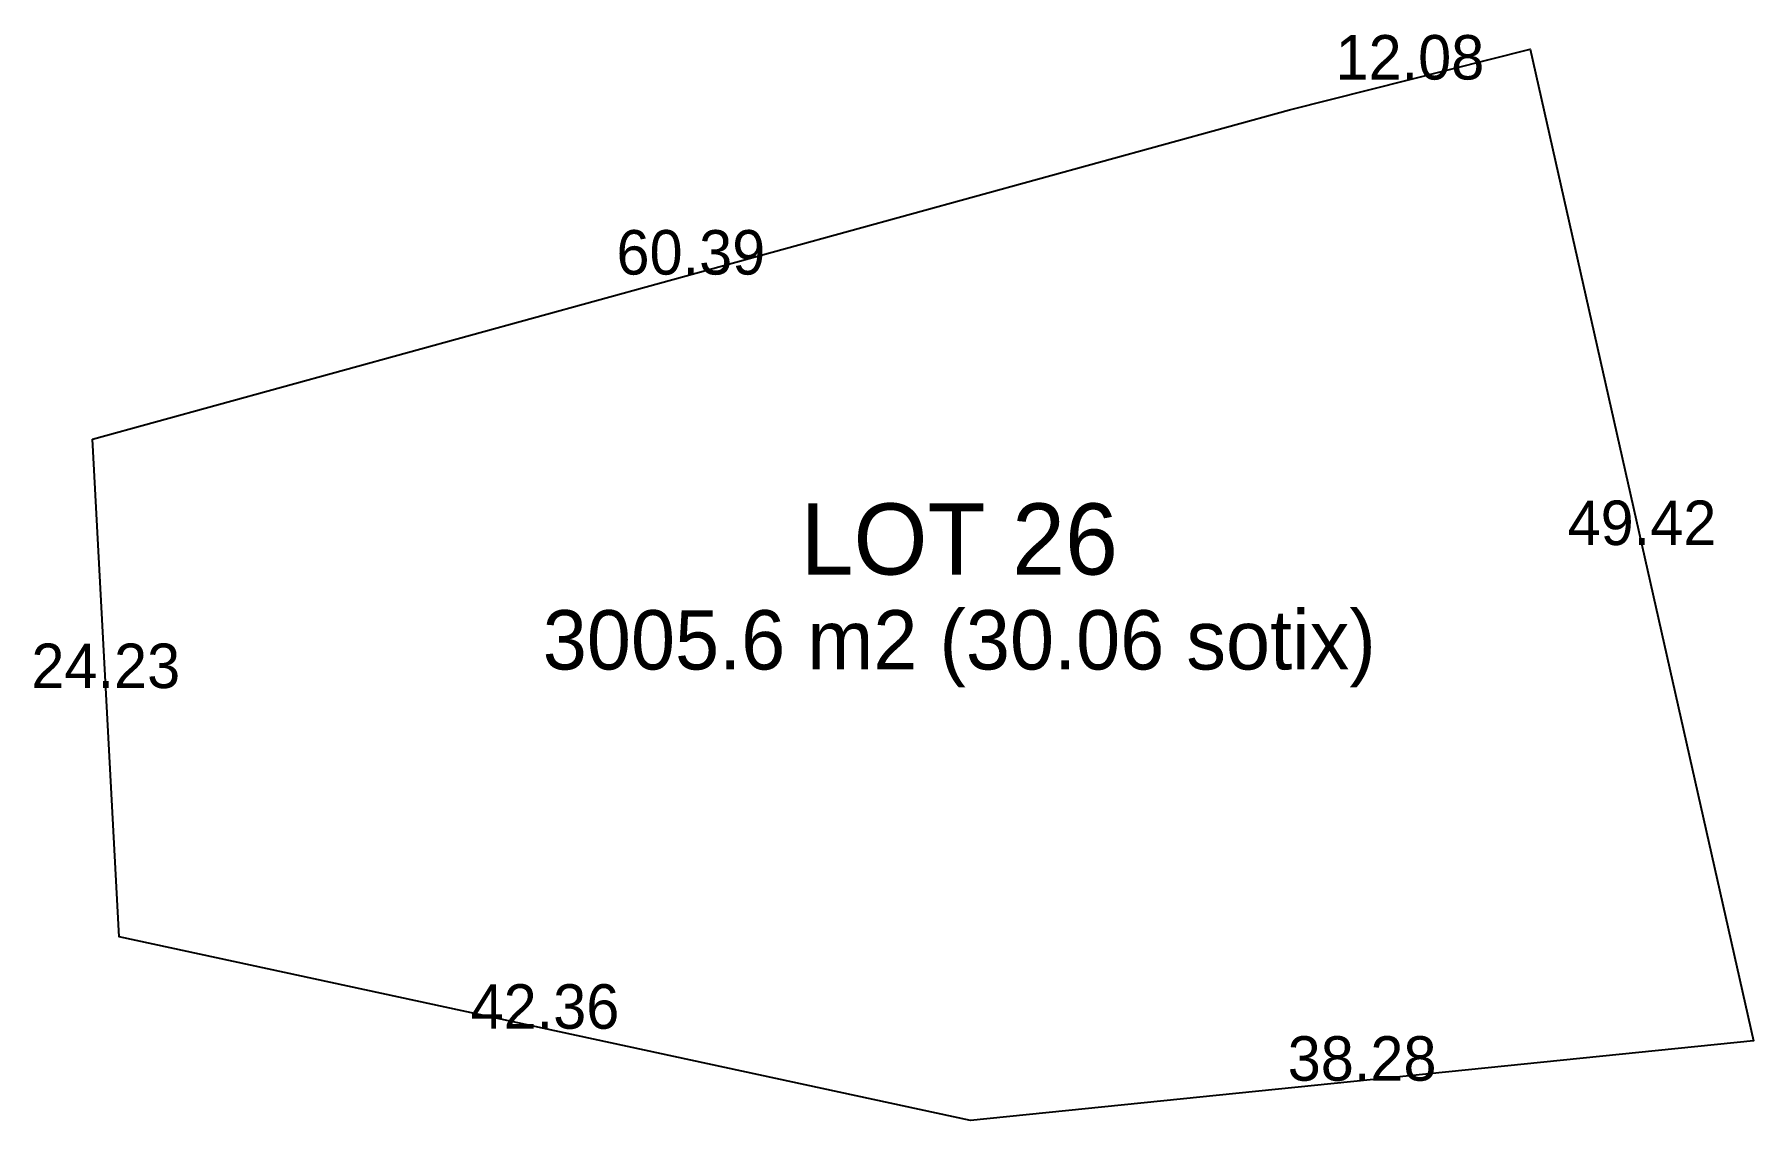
# Model space of a CAD drawing. Header units: metres. Extents: x -45 to 38.6, y -24.5 to 28.3.
import ezdxf
from ezdxf.enums import TextEntityAlignment as Align

# ---------------------------------------------------------------- set-up
doc = ezdxf.new("R2010")
doc.units = ezdxf.units.M

msp = doc.modelspace()

# ---------------------------------------------------------------- linework, layer by layer
at = {"layer": 'LOTS'}
msp.add_lwpolyline([(-42.1657, 8.598), (16.0591, 24.6136), (27.7741, 27.5609), (38.6362, -20.6493), (0.552, -24.528), (-40.8557, -15.5953)], close=True, dxfattribs=at)

# ---------------------------------------------------------------- texts
at = {"layer": 'DIMS'}
for s, p in [('12.08', (21.9166, 26.0873)), ('60.39', (-13.0533, 16.6058)), ('49.42', (33.2051, 3.4558)), ('24.23', (-41.5107, -3.4987)), ('42.36', (-20.1519, -20.0616)), ('38.28', (19.5941, -22.5886))]:
    msp.add_text(s, height=2.163, dxfattribs=at).set_placement(p, align=Align.CENTER)
at = {"layer": 'LABELS'}
for s, height, p in [('LOT 26', 3.461, (0, 2.0189)), ('3005.6 m2 (30.06 sotix)', 2.884, (0, -2.5957))]:
    msp.add_text(s, height=height, dxfattribs=at).set_placement(p, align=Align.CENTER)

doc.saveas('drawing.dxf')
